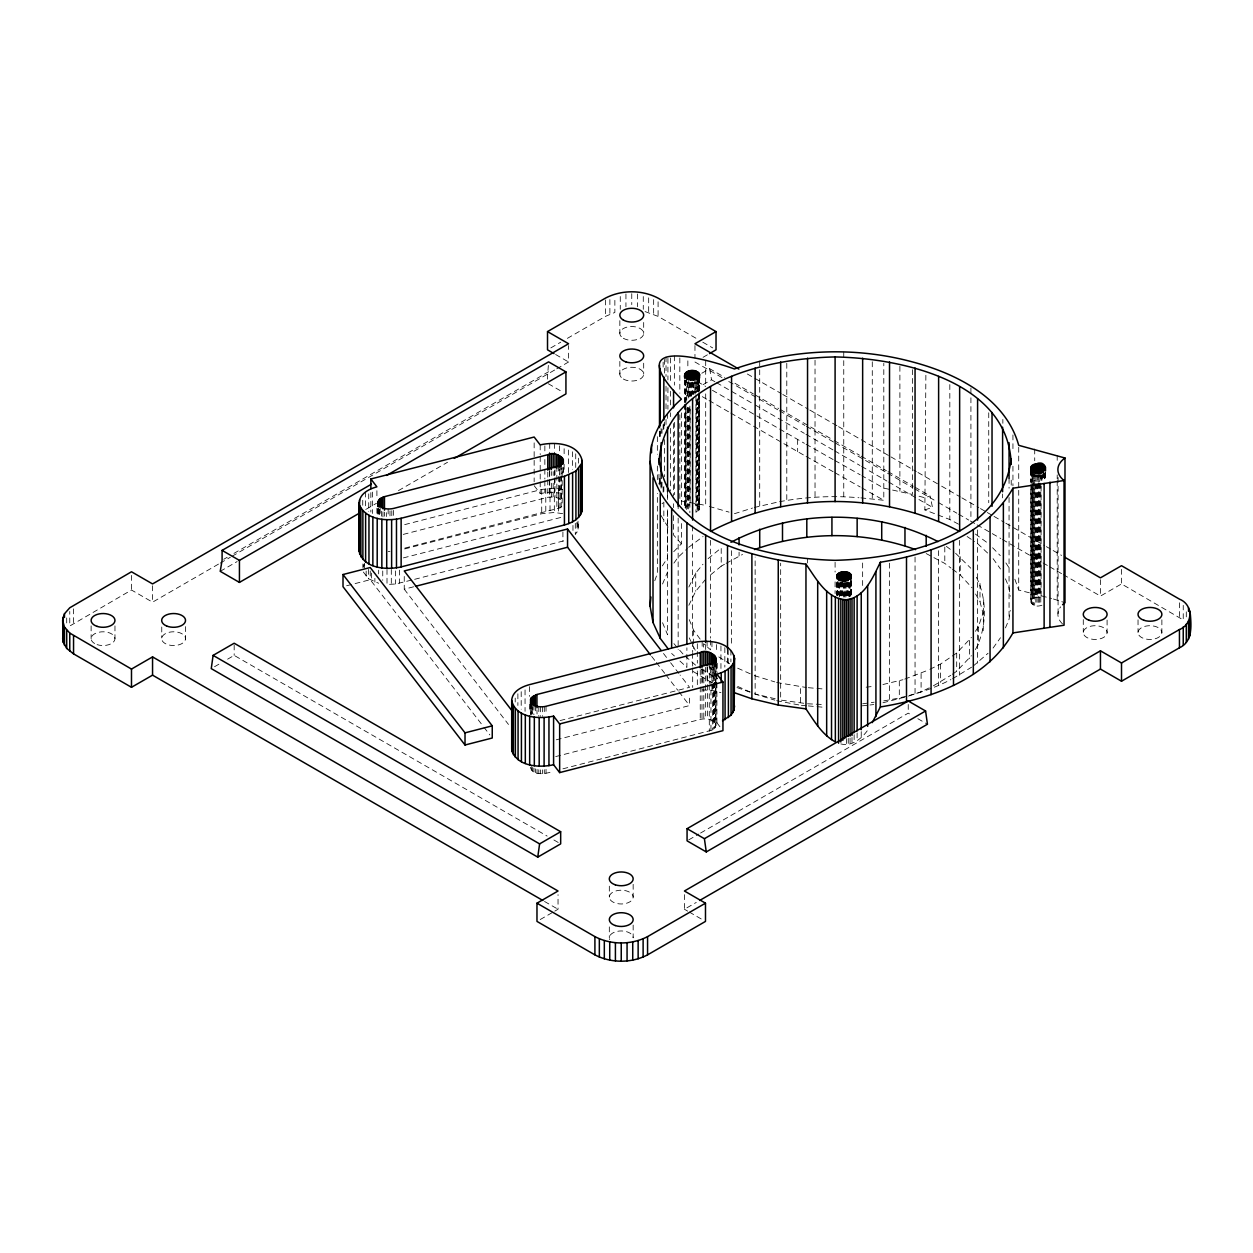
<?xml version="1.0" encoding="UTF-8"?>
<svg xmlns="http://www.w3.org/2000/svg" width="1253" height="1253" viewBox="0 0 1253 1253"><rect width="100%" height="100%" fill="white"/><g stroke="black" fill="none" stroke-linecap="round" stroke-linejoin="round"><path stroke-width="0.75" stroke-dasharray="5 3.75" d="M925.873 375.273L924.855 509.924L949.821 519.525L959.563 524.725M975.429 649.587C987.113 627.784 987.458 597.65 975.601 575.769M983.198 630.713L983.73 597.885M1041.916 605.23C1029.105 609.819 1027.209 594.235 1041.071 597.603L1041.071 483.204M575.299 523.362L575.299 534.577L578.056 529.894L578.385 521.796M562.926 768.825L712.393 730.045L714.649 728.369L715.964 725.283L715.964 673.691M1005.47 627.894L1009.057 619.264L1010.263 610.43M547.357 379.126L548.595 361.866M695.948 395.979L695.948 512.305L699.628 508.702L699.534 393.583M975.429 631.34L978.405 626.798L983.198 612.466M654.771 580.734L657.355 573.576L657.355 493.4M662.555 584.008L667.583 571.932M364.31 564.633L363.276 567.045L363.276 563.302M688.852 587.03L695.728 572.997L702.996 564.226M688.852 605.277L695.728 591.244L705.423 579.544M662.367 565.886L667.379 558.18L667.379 509.298M685.046 507.449L690.168 504.489L690.168 405.612M952.264 656.055L956.697 653.017L971.467 637.401M952.264 674.302L956.697 671.263L971.467 655.648M673.926 563.098L678.155 557.193L687.349 548.532M993.081 648.052L1000.489 637.73M840.841 743.922C851.758 746.804 861.735 738.55 867.656 730.233M673.738 551.68L681.381 543.865L681.381 522.344M688.664 547.295L703.074 536.519M973.095 666.173L988.084 653.236M404.813 548.109L559.934 507.888L562.174 506.212L562.174 467.51M708.086 558.65L721.211 547.937L721.211 566.168L708.086 576.897M662.007 503.722L663.135 502.892M929.883 669.306L940.408 664.168L950.776 657.073M933.391 685.83L950.776 675.32M218.508 564.101L152.553 602.176L131.487 590.022L69.761 626.03L69.761 611.433M952.625 678.719L971.608 667.176M550.819 347.911L560.749 342.179M567.374 338.357L605.434 316.382L614.863 312.436L614.863 297.838M223.786 559.261L227.169 557.303M233.935 553.403L548.595 371.734M220.199 563.13L230.348 557.256M232.04 556.285L555.048 369.792M556.739 368.821L568.58 361.992L568.58 345.577M220.23 571.321L237.146 561.563M366.315 509.157L376.464 503.299M398.454 490.612L447.525 462.279M703.058 357.309L707.929 354.505M701.79 373.253L709.684 368.695L724.829 377.435M214.529 666.721L221.076 662.947M227.623 659.172L234.17 655.382L547.138 836.08M714.915 381.726L711.532 379.784L692.329 390.873L695.666 392.8M721.211 566.168L724.469 564.304M726.082 563.364L742.512 554.452M540.215 919.545L553.184 912.059M554.797 911.119L558.039 909.255L558.039 894.658M1063.28 574.641L1100.447 596.099L1121.513 583.929L1183.239 619.937L1183.239 605.356M688.743 839.87L698.876 834.028M700.568 833.041L908.237 713.145L911.432 714.993M684.42 894.658L684.42 909.255L696.261 902.426M883.757 700.866C906.953 697.044 929.992 690.528 950.886 679.58M904.76 679.11L928.128 670.151M908.394 696.12L921.096 691.813L931.637 686.691M924.855 509.924L932.467 507.34L930.133 495.969L924.855 497.77L914.157 494.919M882.942 684.514L902.943 679.721M882.942 702.761L906.577 696.731M414.633 579.325L565.432 540.435M716.904 674.145L716.904 722.793L719.77 721.885M734.446 513.699L752.489 508.045M754.29 507.481L777.768 502.077M404.703 524.615L541.719 489.422L554.327 488.153L562.66 489.359M403.247 534.404L547.78 497.269L555.001 496.908L562.111 500.072M404.703 548.939L541.719 513.746L554.327 512.477L562.66 513.667M403.372 557.898L562.91 516.909M346.642 585.762L370.23 579.7L482.765 725.722M387.005 569.473L387.005 584.446L395.541 584.008L412.754 579.81M404.249 576.427L404.249 589.192L413.631 586.796M560.044 720.585L689.557 687.317L680.081 675.022M556.285 739.803L689.557 705.564L689.557 694.616M555.721 756.561L700.255 719.426C705.643 718.173 714.492 718.768 715.964 725.283M530.317 767.306C533.277 776.609 546.747 773.681 553.528 771.237M779.57 501.701C805.663 496.814 832.509 495.452 858.963 497.739M534.154 485.678L540.2 493.525L549.707 492.116L564.132 493.463M862.644 703.794L874.155 702.197M866.136 687.177L873.764 686.315M862.315 705.831L868.047 705.204M869.958 704.985L873.764 704.562M388.148 551.539L389.996 551.539M702.166 689.949L711.955 690.387L720.945 692.627M807.543 703.794L824.067 704.546M860.874 497.864L883.804 500.276L883.804 363.354M776.641 682.462L806.399 687.521M808.31 687.693L825.617 689.181M806.399 705.768L800.62 705.267L800.62 687.02M808.31 705.925L825.617 707.428M803.706 703.262L780.666 700.067L780.666 563.177M912.372 369.682L912.372 494.434L883.804 488.122L861.845 475.733M776.641 700.693L798.787 704.922M1014.867 579.215L1018.72 590.053L1051.58 598.48M645.076 311.574L658.091 316.382L696.167 338.357M775.2 698.767L755.136 693.974L755.136 557.068M1053.46 598.997L1064.987 602.74M709.276 506.416L729.058 512.132M695.117 504.677L698.078 505.993L699.628 508.702M754.322 675.618L774.777 681.883M754.322 693.864L774.777 700.129M363.323 571.994L368.523 578.745L378.672 583.256M736.999 687.552L749.686 692.048M737.672 668.178L750.986 674.13M737.672 686.425L750.986 692.376M712.377 682.979L693.144 671.483M701.57 669.196L717.546 678.719M926.186 553.56L944.793 563.427L950.964 568.048M734.117 402.839L804.41 443.327M806.102 444.282L833.12 459.538M834.811 460.477L860.153 474.777M730.781 413.067L804.41 455.497M806.102 456.437L833.12 471.692M834.811 472.647L860.153 486.947M861.845 487.887L883.804 500.276M702.776 342.179L712.706 347.911M747.336 373.989L781.12 393.489M782.812 394.476L808.154 409.104M809.845 410.076L836.879 425.691M838.57 426.662L889.254 455.92M890.946 456.891L916.288 471.535M917.979 472.506L939.938 485.193M941.63 486.164L960.221 496.893M961.912 497.864L978.797 507.622M980.488 508.593L985.563 511.522M987.254 512.493L992.313 515.422M994.005 516.393L1004.154 522.25M1005.83 523.221L1044.689 545.666M1046.38 546.637L1051.455 549.566M1053.146 550.537L1061.589 555.424M734.916 383.261L753.429 393.959M755.12 394.93L778.677 408.525M780.353 409.496L832.525 439.615M834.216 440.586L859.448 455.168M861.14 456.139L886.372 470.705M888.064 471.676L913.296 486.258M914.988 487.229L930.133 495.969M694.961 361.992L721.994 377.592M728.745 381.492L777.753 409.778M779.444 410.765L804.786 425.394M806.462 426.365L833.496 441.98M835.187 442.951L885.871 472.209M887.563 473.195L912.904 487.824M914.596 488.795L936.571 501.482M938.262 502.453L956.838 513.182M958.529 514.153L968.663 520.011M970.355 520.982L975.429 523.911M977.121 524.882L1000.771 538.539M1002.463 539.526L1041.321 561.955M1043.013 562.926L1048.072 565.855M1049.763 566.826L1061.589 573.655M716.591 382.698L730.092 390.497M731.768 391.469L753.695 404.124M755.387 405.095L804.301 433.334M805.977 434.305L832.963 449.89M834.655 450.861L859.95 465.474M861.641 466.445L886.936 481.042M888.628 482.029L932.467 507.34M697.341 381.601L705.705 386.425M712.393 390.294L732.457 401.868M702.353 396.668L707.365 399.55M709.041 400.521L729.105 412.112M555.612 354.505L568.58 361.992M548.328 383.747L562.738 392.064M917.838 718.689L927.439 724.234M684.42 909.255L687.662 911.119M689.291 912.059L702.244 919.545M553.904 839.98L560.671 843.88M544.522 901.455L558.039 909.255M718.799 656.932L729.669 663.761M967.112 536.519L974.599 541.562M695.587 665.155L684.718 655.711M975.367 534.044L988.742 543.802M946.328 546.339L954.066 552.119M955.6 553.262L970.777 568.189M952.515 569.207L960.237 574.97L972.093 587.861M709.026 666.847L715.87 672.971L715.823 659.454M671.639 653.471L674.412 655.992M679.956 661.051L686.895 667.363L686.895 647.801M977.591 543.598L988.084 553.481M673.926 643.635L683.402 654.473M992.595 547.749L1000.286 555.627M681.381 543.865L673.566 535.015L673.566 515.469M663.495 653.502L669.415 661.192M670.606 662.727L678.891 673.487M716.904 722.793L720.929 728.024M651.654 656.384L655.209 660.989M656.384 662.524L664.685 673.284M665.86 674.819L677.716 690.199M678.891 691.734L689.557 705.564M404.249 589.192L508.483 724.453M483.94 727.257L489.86 734.931M689.244 619.64L693.629 630.29L700.239 639.234M689.244 637.887L695.838 651.513M660.926 515.359L669.243 529.079M993.081 558.666L1000.489 568.987M1005.877 562.91L1009.918 569.128M975.601 594.016L980.003 601.706L983.73 616.131M576.928 522.532L578.385 527.403M1005.47 578.839L1009.057 587.453L1010.263 596.287M662.555 622.725L667.583 634.785L667.583 509.36M709.684 368.695L711.532 379.784M1186.293 611.871L1186.293 619.17M1179.449 602.787L1179.449 617.384M1161.876 619.812L1161.876 632.577A11.919 6.876 0 0 1 1143.989 638.544A11.919 6.876 0 0 1 1143.989 626.625A11.919 6.876 0 0 1 1161.876 632.577M1138.037 619.812L1138.037 632.577M1121.513 569.348L1121.513 583.929M1107.088 620.047L1107.088 632.812A11.919 6.876 0 0 1 1088.888 638.419A11.919 6.876 0 0 1 1089.577 626.516A11.919 6.876 0 0 1 1107.088 632.812M1100.447 579.685L1100.447 596.099M1083.281 619.577L1083.281 632.358M1058.08 477.456L1058.08 616.304M1057.203 455.325L1057.203 463.156M1057.203 474.887L1057.203 478.803M1057.203 480.76L1057.203 600.062M1045.456 472.459L1045.503 480.698M1045.221 472.24L1045.221 479.993M1045.112 473.148L1045.112 480.901M1044.72 473.509L1044.72 481.262M1044.563 473.806L1044.563 481.559M1044.047 472.898L1044.047 480.651M1043.765 472.522L1043.765 480.291M1043.42 472.741L1043.42 480.494M1043.185 472.365L1043.06 480.682M1042.198 473.853L1042.198 481.606M1041.916 475.341L1041.916 481.152M1041.071 475.451L1041.071 481.262M1040.789 473.712L1040.789 481.465M1040.789 483.407L1040.789 605.544M1039.88 475.232L1039.88 481.042M1039.88 482.985L1039.88 597.368M1039.567 471.974L1039.567 481.669M1039.567 483.611L1039.567 605.747M1038.643 475.122L1038.643 480.933M1038.643 482.875L1038.643 597.258M1038.33 472.052L1038.33 481.747M1038.33 483.674L1038.33 605.826M1037.374 475.138L1037.374 597.274M1037.061 472.005L1037.061 481.7M1037.061 483.642L1037.061 605.779M1036.137 475.279L1036.137 597.415M1035.839 471.833L1035.839 481.528M1035.839 483.47L1035.839 605.606M1034.962 475.529L1034.962 597.681M1034.712 448.997L1034.712 460.744M1034.68 471.551L1034.68 605.324M1033.882 473.963L1033.882 481.716M1033.882 483.658L1033.882 598.041M1033.631 471.159L1033.631 604.933M1032.911 474.433L1032.911 482.186M1032.911 484.112L1032.911 598.511M1032.691 470.658L1032.691 604.447M1032.096 474.981L1032.096 482.734M1032.096 484.676L1032.096 599.059M1031.924 470.094L1031.924 481.716M1031.924 489.469L1031.924 603.868M1031.329 471.379L1031.47 483.36M1031.329 484.958L1031.329 603.226M1030.937 470.689L1030.78 482.812M1030.937 484.269L1030.937 602.536M1030.749 469.969L1030.749 481.606M1030.749 489.359L1030.749 601.816M1018.72 447.274L1018.72 488.357M1018.72 490.315L1018.72 590.053M1012.941 434.932L1012.941 448.637M1012.941 466.226L1012.941 485.788M1011.218 480.15L1011.218 487.981M1009.057 478.458L1009.057 488.231M1009.057 497.488L1009.057 619.264M1002.854 419.395L1002.854 423.31M1002.604 493.98L1002.604 497.88M988.742 412.77L988.742 502.735M980.003 583.459L980.003 601.706M978.405 626.798L978.405 645.029M977.591 529.894L977.591 663.135M970.918 388.023L970.918 395.838M970.918 397.796L970.918 519.055M969.477 640.44L969.477 658.686M960.237 556.724L960.237 574.97M959.641 540.325L959.641 675.273M956.697 653.017L956.697 671.263M949.821 384.577L949.821 519.525M944.793 547.013L944.793 563.427M940.408 664.168L940.408 682.415M938.622 550.678L938.622 685.626M921.096 673.566L921.096 691.813M915.05 557.068L915.05 693.974M908.237 704.468L908.237 713.145M899.889 366.346L899.889 491.113M899.309 680.959L899.309 699.19M889.52 563.177L889.52 700.067M872.276 361.788L872.276 498.694M862.644 562.989L862.644 586.451M861.234 731.627L861.234 737.5M857.115 732.911L857.115 740.742M854.139 734.618L854.139 742.434M851.993 737.469L851.993 743.327M851.445 580.812L851.57 595.598M851.21 580.593L851.21 596.099M851.1 581.517L851.1 595.081M850.709 581.862L850.709 595.441M850.552 580.233L850.552 595.739M850.035 583.193L850.035 596.757M850.067 738.048L850.067 743.922M849.753 582.817L849.753 596.397M849.424 583.037L849.424 596.6M849.174 582.661L849.174 596.224M849.048 583.225L849.048 596.804M848.187 582.206L848.187 595.786M848.25 738.409L848.25 744.266M847.905 581.752L847.905 597.274M847.075 581.878L847.075 597.383M846.777 582.065L846.777 597.587M846.433 738.581L846.433 744.454M845.869 583.585L845.869 597.148M845.571 582.269L845.571 595.833M844.632 583.475L844.632 597.054M844.318 582.347L844.318 595.911M843.755 351.905L843.755 496.627M843.363 583.491L843.363 597.07M843.05 582.3L843.05 595.864M842.126 581.69L842.126 597.195M841.828 582.128L841.828 597.634M840.951 581.94L840.951 597.462M840.669 581.846L840.669 597.352M839.87 582.316L839.87 595.88M839.62 583.397L839.62 596.961M838.899 582.786L838.899 594.423M838.68 582.896L838.68 594.533M837.912 582.316L837.912 595.895M837.458 582.034L837.458 595.598M837.333 581.674L837.333 595.253M837.004 582.708L836.926 594.564M836.738 582.206L836.738 595.786M835.093 562.284L835.093 572.057M835.093 581.846L835.093 593.577M815.03 360.237L815.03 497.143M807.543 559.073L807.543 562.989M797.644 439.521L797.644 451.675M786.79 363.323L786.79 500.213M759.71 361.052L759.71 505.773M739.082 552.213L739.082 555.862M731.564 550.678L731.564 646.517M730.906 650.166L730.906 661.85M728.197 649.743L728.197 665.312M727.507 649.226L727.507 664.873M724.845 647.66L724.845 667.129M720.945 645.937L720.945 669.274M717.249 663.244L717.249 672.375M716.606 644.59L716.606 652.374M716.606 664.059L716.606 671.827M716.606 673.785L716.606 691.296M715.964 662.226L715.964 671.78M715.792 674.537L715.823 726.348M715.369 662.398L715.369 727.382M714.649 661.474L714.649 680.583M714.649 682.493L714.649 728.369M714.586 664.889L714.586 722.229M713.646 664.278L713.646 681.475M713.646 683.386L713.646 729.262M713.568 667.818L713.568 681.193M713.568 683.104L713.568 721.336M712.393 663.15L712.315 682.337M712.393 684.185L712.393 730.045M711.955 641.74L711.955 649.524M711.955 667.035L711.955 682.603M711.955 684.545L711.955 690.387M710.952 663.808L710.952 730.703M710.545 540.325L710.545 638.106M710.545 640.064L710.545 649.837L703.544 643.697L703.544 649.179M710.545 667.442L710.545 675.273M709.323 664.325L709.323 683.433M709.229 684.999L709.323 731.219M707.475 667.457L707.475 682.744M707.475 684.655L707.475 719.065M707.099 641.285L707.099 649.07M707.099 666.58L707.099 682.149M705.69 360.66L705.69 386.081M705.69 393.896L705.69 505.382L679.831 500.73L679.831 412.723M705.658 644.528L705.658 650.401M705.658 667.285L705.658 718.893M703.81 669.212L703.81 718.893M702.166 641.301L702.166 649.085M702.166 668.538L702.166 684.107M701.993 669.384L701.993 719.081M700.255 669.744L700.255 685.031M700.255 686.942L700.255 719.426M699.628 376.871L699.628 392.377M699.487 377.592L699.487 391.155M699.487 393.097L699.487 509.423M699.143 376.354L699.143 391.86M699.143 393.802L699.143 510.128M698.751 380.583L698.751 392.205M698.751 394.147L698.751 506.604M698.594 376.996L698.594 392.518M698.594 394.46L698.594 510.785M698.078 379.972L698.078 391.594M698.078 399.362L698.078 505.993M697.796 377.654L697.796 391.234M697.796 398.987L697.796 511.443M697.467 377.873L697.467 391.437M697.467 399.206L697.467 511.647M697.216 381.366L697.216 391.061M697.216 398.814L697.216 505.46M697.326 643.729L697.326 649.571M697.326 651.513L697.326 663.182M697.326 670.966L697.326 686.534M697.091 378.061L697.091 391.641M697.091 399.394L697.091 511.851M696.229 382.87L696.229 392.565M696.229 400.318L696.229 505.006M695.948 378.531L695.948 394.037M695.728 572.997L695.728 591.244M695.117 382.525L695.117 394.162M694.961 345.577L694.961 358.342M694.82 378.845L694.82 394.35M693.911 382.29L693.911 393.928M693.614 382.917L693.614 394.554M693.629 630.29L693.629 648.521M692.674 382.196L692.674 393.818M692.596 525.994L692.596 639.672M692.596 641.614L692.674 652.453M692.596 653.361L692.674 666.063M692.674 668.021L692.674 687.474M692.329 382.181L692.361 394.632M691.405 382.212L691.405 395.776M691.092 382.948L691.092 396.528M690.168 382.337L690.168 397.859M689.87 382.776L689.87 398.297M689.87 406.05L689.87 512.681M688.993 382.604L688.993 398.109M688.993 407.805L688.993 504.74M688.711 378.625L688.711 398.015M688.711 407.695L688.711 510.457M687.85 360.864L687.85 368.695M687.85 382.384L687.913 398.485M687.85 407.805L687.913 505.116M687.662 382.102L687.662 397.608M687.662 407.303L687.662 510.065M686.722 377.733L686.722 401.007M686.942 408.635L686.722 509.579M686.143 380.113L685.955 402.37M685.955 404.296L685.955 507.058M685.501 380.74L685.501 402.072M685.501 404.014L685.501 506.76M685.375 380.395L685.375 401.727M685.375 409.48L685.375 508.358M684.968 379.706L684.968 402.965M685.046 404.688L684.968 507.669M684.811 380.192L684.811 403.466M684.796 404.186L684.811 508.154M681.381 412.832L681.381 504.74M679.831 357.966L679.831 393.16M678.155 504.802L678.155 508.718M678.155 518.084L678.155 649.524M674.365 355.805L674.365 385.141M674.365 422.292L674.365 494.653M673.566 423.545L673.566 495.906M673.566 503.722L673.566 507.637M670.371 357.982L670.371 381.445M670.371 391.234L670.371 404.923M670.371 412.738L670.371 416.654M670.371 428.385L670.371 490.972M667.927 358.358L667.927 379.878M667.927 387.694L667.927 409.214M667.583 492.022L667.583 499.837M667.379 413.459L667.379 421.29M667.379 495.608L667.379 499.508M666.016 356.886L666.016 376.448M666.016 386.222L666.016 409.7M666.016 419.473L666.016 425.347M664.497 359.423L664.497 373.112M664.497 422.01L664.497 425.91M664.497 439.599L664.497 476.766M663.839 423.874L663.839 431.69M663.839 486.462L663.839 494.277M663.839 502.108L663.839 521.655M663.135 362.086L663.135 369.901M663.135 424.673L663.135 430.531M663.135 487.245L663.135 493.118M662.007 429.403L662.007 433.319M662.007 482.217L662.007 490.033M661.13 481.841L661.13 490.189M661.067 428.416L661.067 434.29M661.067 483.188L661.067 491.004M660.315 431.549L660.206 439.458M660.315 478.489L660.206 486.399M659.751 431.095L659.751 438.91M659.751 479.977L659.751 487.809M659.501 431.549L659.501 439.38M659.501 478.489L659.501 486.305M658.953 474.292L658.953 484.065M658.091 301.785L658.091 316.382M657.355 436.686L657.355 454.291M657.355 466.022L657.355 479.711M653.659 299.592L653.659 314.19M648.678 297.838L648.678 312.436M643.682 322.46L643.682 333.408M643.682 363.198L643.682 374.146M643.275 296.538L643.275 309.319M637.589 293.938L637.589 306.703M633.157 884.32L633.157 897.101A11.919 6.876 0 0 1 615.27 903.053A11.919 6.876 0 0 1 615.27 891.134A11.919 6.876 0 0 1 633.157 897.101M633.157 925.059L633.157 937.839A11.919 6.876 0 0 0 619.671 931.01A11.919 6.876 0 0 0 609.725 939.609M631.763 293.672L631.763 304.62M625.936 293.938L625.936 306.703M620.266 296.538L620.266 309.319M619.843 320.643L619.843 333.408M619.843 361.381L619.843 374.146M609.882 299.592L609.882 314.19M609.318 886.153L609.318 897.101M609.318 926.891L609.318 937.839M605.434 299.968L605.434 316.382M578.447 458.175L578.447 464.002M578.009 521.185L578.056 529.894M577.022 522.94L577.022 532.306M575.722 453.852L575.722 467.479M572.966 525.446L572.966 531.053M572.37 451.769L572.37 469.295M568.486 450.046L568.486 473.399M564.132 448.699L564.132 456.484M564.132 464.268L564.132 472.052M563.349 467.432L563.349 473.242M562.863 468.152L562.863 473.947M562.91 531.883L562.91 541.233M561.172 464.534L561.172 474.214M561.172 476.14L561.172 507.105M561.093 468.215L561.093 474.026M561.093 475.952L561.093 499.18M559.934 465.317L559.84 475.185M559.934 476.923L559.934 507.888M559.48 445.849L559.48 451.691M559.48 469.202L559.48 475.044M559.48 476.986L559.48 492.554M558.587 488.56L558.587 512.884M558.478 465.975L558.384 474.527M558.384 476.469L558.478 508.546M556.865 466.492L556.865 509.063M555.001 469.812L555.001 475.623M555.001 477.55L555.001 496.908M554.625 443.452L554.625 453.179M554.625 470.689L554.625 492.1M554.327 488.153L554.327 512.477M553.184 471.582L553.184 475.451M553.184 483.188L553.184 496.736M551.336 471.582L551.336 475.451M551.336 483.204L551.336 496.736M550.02 488.169L550.02 512.493M549.707 443.468L549.707 453.194M549.707 470.705L549.707 492.116M549.519 471.77L549.519 496.924M547.78 472.115L547.78 477.926M547.78 479.852L547.78 497.269M546.026 706.285L546.026 713.928M546.026 769.342L546.026 773.164M545.791 488.592L545.791 512.916M544.851 445.896L544.851 451.738M544.851 459.522L544.851 467.306M544.851 469.249L544.851 478.975M544.851 480.917L544.851 492.601M544.288 706.629L544.288 714.273M544.288 769.702L544.288 773.524M542.471 706.802L542.471 716.371M542.471 769.875L542.471 773.696M541.719 489.422L541.719 513.746M540.623 706.817L540.623 716.371M540.623 769.875L540.623 773.712M540.2 444.893L540.2 454.62M540.2 456.562L540.2 479.915M540.2 481.857L540.2 493.525M538.806 706.645L538.806 716.199M538.806 769.718L538.806 773.54M536.942 709.778L537.051 713.944M537.051 769.373L537.051 773.195M535.423 705.799L535.329 714.116M535.423 768.872L535.423 772.694M534.154 442.873L534.154 481.779M533.966 705.157L533.872 714.774M533.966 768.214L533.966 772.036M532.713 704.374L532.713 713.928M532.713 767.447L532.713 771.268M532.635 707.914L532.635 713.646M531.695 703.481L531.695 714.946M531.695 766.554L531.695 770.376M531.632 706.896L531.632 714.539M530.943 702.51L530.943 713.975M530.473 703.387L530.473 714.852M530.317 706.159L530.317 713.803M529.377 686.613L529.377 696.339M529.377 704.123L529.377 711.908M525.054 689.933L525.054 711.328M521.201 691.687L521.201 709.198M517.881 693.786L517.881 705.455M515.218 698.109L515.218 702.009M399.613 570.099L399.613 583.193M395.541 570.914L395.541 584.008M393.552 510.378L393.552 516.189M391.813 510.723L391.813 516.534M391.312 569.457L391.312 584.431M389.996 510.911L389.996 516.722M388.148 508.984L388.148 516.722M386.331 512.681L386.331 516.549M384.467 512.132L384.577 516.205M382.948 511.835L382.948 517.646M382.745 570.945L382.745 580.311M381.492 511.193L381.413 517.176M380.16 508.295L380.239 516.22M379.22 509.517L379.22 517.254M379.158 509.188L379.158 516.925M378.437 508.232L378.437 515.97M378.672 570.162L378.672 573.905M377.983 509.266L377.999 515.249M377.842 508.389L377.842 516.126M376.902 490.722L376.902 498.506M376.902 508.248L376.902 516.032M374.882 578.338L374.882 582.081M372.595 492.1L372.595 513.495M371.468 573.075L371.468 580.562M370.857 492.601L370.857 512.054M370.23 571.008L370.23 579.7M368.727 493.854L368.727 511.365M368.523 569.395L368.523 578.745M366.158 571.055L366.158 576.678M365.406 492.053L365.406 509.579M364.404 563.177L364.404 570.663M362.947 563.913L362.947 567.656M362.743 500.276L362.743 506.118M234.17 644.966L234.17 655.382M185.46 626.61L185.46 639.375A11.919 6.876 0 0 1 166.602 644.23A11.919 6.876 0 0 1 168.763 632.373A11.919 6.876 0 0 1 185.46 639.375M161.762 627.001L161.762 637.934M152.553 585.762L152.553 602.176M131.487 575.425L131.487 590.022M114.963 625.889L114.963 638.654M91.124 625.889L91.124 638.654M73.551 608.864L73.551 623.461M66.707 617.948L66.707 625.247M1062.513 623.9A32.03 18.482 0 0 1 1060.633 606.859M94.617 643.525A11.919 6.876 0 0 1 98.971 632.201A11.919 6.876 0 0 1 114.916 639.265A11.919 6.876 0 0 1 97.092 644.622M623.336 338.279A11.919 6.876 0 0 0 643.275 335.193A11.919 6.876 0 0 0 628.677 326.767A11.919 6.876 0 0 0 623.336 338.279M623.336 379.017A11.919 6.876 0 0 0 643.275 375.931A11.919 6.876 0 0 0 628.677 367.505A11.919 6.876 0 0 0 623.336 379.017"/><path stroke-width="1.5" d="M684.811 374.381C685.689 380.708 697.843 380.881 699.628 374.929C697.764 367.74 681.992 369.416 684.811 378.265M1030.78 467.306C1046.38 485.287 1051.533 451.769 1030.78 467.306L1030.78 471.191M668.225 648.944L660.253 638.388L653.001 622.475L650.088 606.123L650.088 461.386C649.43 436.811 663.417 414.837 681.381 399.127C621.41 337.574 698.563 356.118 734.446 368.977C791.207 349.101 854.248 346.157 912.372 361.898C956.352 373.457 1005.595 398.109 1018.72 445.332L1064.987 458.003L1064.987 602.74A32.03 18.482 0 0 0 1062.575 604.713M650.088 606.123L650.902 596.992M359.219 502.641C359.736 493.619 369.212 488.889 376.902 486.837L370.857 478.975L534.154 437.031L540.2 444.893C554.593 441.557 578.181 443.123 582.112 460.509L582.112 509.157C581.596 518.178 572.12 522.908 564.43 524.96L401.132 566.904C386.738 570.24 363.151 568.674 359.219 551.289L359.219 502.641L359.658 554.124M359.219 551.289L359.611 499.806M377.842 502.578L380.16 498.616L384.467 496.658L547.78 454.714C556.739 449.592 571.399 462.937 556.865 466.492L393.552 508.436C388.164 509.689 379.314 509.11 377.842 502.578L377.842 506.447M734.571 658.342C734.07 667.363 724.594 672.109 716.904 674.145L722.95 682.008L722.95 730.656L559.652 772.6L553.591 764.737C539.213 768.073 515.625 766.507 511.694 749.122L511.694 700.474C512.195 691.452 521.671 686.722 529.377 684.671L692.674 642.726C707.068 639.39 730.656 640.956 734.571 658.342L734.195 709.824L731.063 715.181L722.495 720.835M530.458 699.362C530.223 706.692 540.623 707.694 546.026 706.285L709.323 664.325C723.874 660.77 709.214 647.425 700.255 652.547L536.942 694.491L530.896 698.328L530.458 703.184M581.721 511.991L582.112 460.509M542.831 900.468L152.553 675.148L131.487 687.302L73.551 653.862L66.707 648.428L63.104 642.022L62.65 620.423L64.467 613.782L69.761 607.783L131.487 571.775L152.553 583.929L568.58 343.745L547.514 331.591L547.514 349.822L553.983 353.565M62.65 638.654L63.104 635.302M658.953 464.503C661.396 381.272 768.731 358.17 835.093 356.948C901.44 358.17 1008.79 381.272 1011.218 464.503M1011.218 458.645C1001.46 538.242 901.205 558.603 835.093 560.326C768.982 558.603 668.726 538.242 658.953 458.645M1064.972 557.366L1100.447 577.852L1121.513 565.698L1179.449 599.138C1193.295 604.557 1193.295 624.119 1179.449 629.539L1121.513 662.978L1100.447 650.824L684.42 891.008L705.486 903.178L705.486 921.409L647.566 954.864C631.465 963.306 611.01 963.306 594.909 954.864L536.973 921.409L536.973 903.178L558.039 891.008L152.553 656.901L131.487 669.071L69.761 633.063L64.467 627.064L62.65 620.423M699.644 900.468L1100.447 669.071L1121.513 681.225L1179.449 647.785C1192.527 641.912 1191.352 626.218 1190.35 614.346M213.104 655.382L211.256 668.616L537.756 857.115L560.671 843.88L560.671 831.726L234.17 643.228L213.104 655.382L539.604 843.88L560.671 831.726M537.756 857.115L539.604 843.88M837.004 574.955C836.315 581.564 847.827 582.019 851.1 577.633C852.776 570.71 839.886 570.005 837.004 574.955L837.004 578.823M359.658 505.476C366.784 520.199 386.973 521.405 401.132 518.272L564.43 476.312L575.926 471.097L581.721 463.344M650.088 461.386C659.986 532.791 745.018 557.084 805.961 564.148C815.86 578.04 826.729 599.31 846.433 599.733C864.883 597.556 873.122 576.74 880.358 562.237C930.587 553.983 986.409 535.062 1012.941 488.2L1064.048 480.51A32.03 18.482 0 0 1 1064.987 458.003M872.245 722.636L880.358 706.958L880.358 562.237M880.358 706.958C930.587 698.704 986.409 679.784 1012.941 632.922L1012.941 488.2M547.514 331.591L605.434 298.136C621.535 289.694 641.99 289.694 658.091 298.136L716.027 331.591L716.027 349.822L709.543 353.565M359.548 513.072L239.433 582.41L220.23 571.321L222.094 560.232L222.094 550.38L548.595 361.866L565.933 371.89L565.933 393.912L454.291 458.379M222.094 550.38L239.433 560.389L371.389 484.206M386.613 475.42L565.933 371.89M716.027 331.591L694.961 343.745L738.894 369.102M730.953 542.298C793.995 508.969 874.704 508.922 938.027 541.609M687.067 828.687L908.237 700.991L925.591 710.999L927.439 724.234L706.269 851.93L687.067 840.841L687.067 828.687L704.405 838.696L706.269 851.93M704.405 838.696L925.591 710.999M536.973 903.178L594.909 936.617C611.01 945.06 631.465 945.06 647.566 936.617L705.486 903.178M959.641 386.738L959.641 531.46C883.459 491.536 786.712 491.536 710.545 531.46L710.545 386.738M754.557 549.55C805.914 531.1 864.241 530.896 915.567 549.613M343.009 574.532L370.23 567.531L492.241 725.847L492.241 738.017L465.02 745.002L343.009 586.686L343.009 574.532L465.02 732.848L465.02 745.002M661.13 650.432L567.546 529.001L404.249 570.961L512.038 710.827M415.51 586.31L567.546 547.248L650.464 654.833M465.02 732.848L492.241 725.847M511.694 700.474C515.625 717.859 539.213 719.426 553.591 716.105L559.652 723.952L722.95 682.008M1012.941 632.922L1064.048 625.231L1064.048 480.51M734.462 692.737L751.894 698.798L778.254 705.047L805.961 708.885C814.184 720.992 822.046 734.681 835.359 741.886L835.359 597.148M734.148 704.155L734.571 706.99M1189.896 629.225L1190.35 632.577M1189.896 610.978L1189.896 635.944M1188.533 607.689L1188.533 611.339M1188.533 620.987L1188.533 639.218M1186.293 624.104L1186.293 642.335M1183.239 626.97L1183.239 645.217M1179.449 629.539L1179.449 647.785M1121.513 662.978L1121.513 681.225M1100.447 650.824L1100.447 669.071M1049.936 482.17L1049.936 626.892M1045.503 467.134L1045.503 471.003M1045.221 466.414L1045.221 470.298M1044.72 465.756L1044.72 469.624M1044.125 483.486L1044.125 628.207M1044.047 465.145L1044.047 470.956M1043.185 464.612L1043.185 472.365M1042.198 464.158L1042.198 471.911M1041.071 463.814L1041.071 473.509M1039.88 463.594L1039.88 473.289M1038.643 463.485L1038.643 473.18M1037.374 463.5L1037.374 473.195M1036.137 463.641L1036.137 473.336M1034.962 463.892L1034.962 473.587M1033.882 464.268L1033.882 472.021M1032.911 464.738L1032.911 472.491M1032.096 465.286L1032.096 471.097M1031.47 465.912L1031.47 469.797M1009.057 442.732L1009.057 478.458M1003.371 503.111L1003.371 647.832M1002.604 427.21L1002.604 491.756M992.031 412.472L992.031 506.353M990.058 517.05L990.058 661.772M977.591 398.861L977.591 520.12M973.315 529.69L973.315 674.412M953.502 540.748L953.502 685.469M938.622 376.37L938.622 521.091M931.073 549.989L931.073 694.726M926.186 535.329L926.186 546.277M915.05 368.037L915.05 512.759M906.499 557.209L906.499 701.931M904.964 527.419L904.964 545.65M889.52 361.929L889.52 506.651M881.72 521.687L881.72 539.933M875.925 571.822L875.925 716.544M867.656 585.511L867.656 726.317M862.644 358.201L862.644 502.923M861.234 592.779L861.234 729.669M857.146 518.319L857.146 536.55M857.115 596.021L857.115 730.969M854.139 597.712L854.139 732.66M851.993 598.605L851.993 735.511M851.21 574.782L851.21 578.651M850.709 574.109L850.709 579.92M850.035 573.498L850.035 579.309M850.067 599.185L850.067 736.091M849.174 572.966L849.174 578.776M848.187 572.511L848.187 580.28M848.25 599.545L848.25 736.451M847.075 572.182L847.075 579.935M846.433 599.733L846.433 736.623M845.869 571.948L845.869 581.643M844.632 571.838L844.632 581.533M844.616 599.733L844.616 738.581M843.363 571.854L843.363 581.549M842.815 599.56L842.815 740.382M842.126 571.994L842.126 581.69M840.951 572.245L840.951 580.014M840.841 599.2L840.841 741.964M839.87 572.621L839.87 580.374M838.899 573.091L838.899 580.844M838.57 598.527L838.57 743.248M838.1 573.639L838.1 579.466M837.458 574.266L837.458 578.15M835.093 356.948L835.093 501.67M831.929 517.395L831.929 535.626M831.522 594.893L831.522 739.615M826.667 591.087L826.667 735.809M817.692 581.439L817.692 726.16M807.543 358.201L807.543 502.923M806.807 518.93L806.807 537.177M805.961 564.148L805.961 708.885M782.499 522.908L782.499 541.155M780.666 361.929L780.666 506.651M778.254 560.326L778.254 705.047M759.71 529.189L759.71 547.436M755.136 368.037L755.136 512.759M751.894 554.077L751.894 698.798M739.082 537.615L739.082 544.914M734.148 655.507L734.195 709.824M733.021 663.933L733.021 712.581M731.564 376.37L731.564 521.091M731.063 666.533L731.063 715.181M728.4 668.93L728.4 717.577M727.507 545.572L727.507 649.226M725.08 671.028L725.08 719.676M721.211 672.783L721.211 682.509M715.964 658.405L715.964 662.226M715.792 657.339L715.792 663.072M715.338 656.306L715.338 662.038M714.586 655.335L714.586 662.978M713.568 654.442L713.568 663.996M712.315 653.659L712.315 665.139M710.843 653.017L710.843 664.482M709.229 652.515L709.229 663.98M707.475 652.171L707.475 665.547M705.658 535.015L705.658 642.57M705.658 651.999L705.658 665.374M703.81 652.014L703.81 665.39M701.993 652.186L701.993 667.473M700.255 652.547L700.255 667.833M699.534 374.193L699.534 378.077M699.252 373.488L699.252 377.372M698.751 372.83L698.751 378.641M698.078 372.219L698.078 379.972M697.216 371.671L697.216 379.44M696.229 371.233L696.229 378.986M695.117 370.888L695.117 378.641M693.911 370.669L693.911 380.364M692.674 370.559L692.674 380.254M692.596 398.861L692.596 520.12M691.405 370.575L691.405 380.27M690.168 370.716L690.168 380.411M688.993 370.966L688.993 378.719M687.913 371.342L687.913 379.095M686.942 371.796L686.942 379.565M686.895 522.642L686.895 643.885M686.143 372.36L686.143 378.171M685.501 372.987L685.501 376.871M685.046 373.66L685.046 377.545M678.155 412.472L678.155 506.353M673.566 390.294L673.566 407.898M671.639 508.749L671.639 647.597M667.583 427.21L667.583 491.756M663.839 376.934L663.839 419.959M661.13 442.732L661.13 478.458M660.206 369.055L660.206 425.769M660.253 493.666L660.253 638.388M659.501 365.062L659.501 427.633M653.001 477.753L653.001 622.475M651.544 444.956L651.544 452.787M647.566 936.617L647.566 954.864M643.118 938.81L643.118 957.057M638.137 940.564L638.137 958.811M632.734 941.864L632.734 960.111M627.064 942.648L627.064 960.894M621.237 942.914L621.237 961.161M615.411 942.648L615.411 960.894M609.725 941.864L609.725 960.111M604.322 940.564L604.322 958.811M599.341 938.81L599.341 957.057M594.909 936.617L594.909 954.864M580.546 466.1L580.546 514.748M578.588 468.7L578.588 517.348M575.926 471.097L575.926 519.744M572.605 473.195L572.605 521.843M568.737 474.95L568.737 523.597M567.546 529.001L567.546 547.248M564.43 476.312L564.43 524.96M563.333 459.506L563.333 463.375M562.863 458.473L562.863 464.283M562.111 457.502L562.111 463.297M561.093 456.609L561.093 466.288M559.84 455.826L559.84 467.447M559.652 723.952L559.652 772.6M558.384 455.184L558.384 466.789M556.755 454.682L556.755 468.23M555.001 454.338L555.001 467.886M553.591 716.105L553.591 764.737M553.184 454.166L553.184 467.714M551.336 454.181L551.336 469.656M549.519 454.353L549.519 469.828M548.955 717.029L548.955 765.677M547.78 454.714L547.78 470.188M544.1 717.515L544.1 766.163M539.182 717.53L539.182 766.178M536.942 694.491L536.942 707.867M535.329 695.008L535.329 706.473M534.326 717.076L534.326 765.724M533.872 695.666L533.872 705.22M532.635 696.449L532.635 704.092M531.632 697.341L531.632 704.985M530.896 698.328L530.896 704.061M529.659 716.168L529.659 764.816M525.32 714.836L525.32 763.484M521.42 713.098L521.42 761.746M518.069 711.015L518.069 759.663M515.359 708.65L515.359 757.298M513.37 706.05L513.37 754.698M512.132 703.309L512.132 751.957M401.132 518.272L401.132 566.904M396.481 519.196L396.481 567.844M391.625 519.682L391.625 568.329M386.707 519.697L386.707 568.345M384.467 496.658L384.467 510.206M382.854 497.175L382.854 508.781M381.852 519.243L381.852 567.891M381.413 497.833L381.413 507.496M380.16 498.616L380.16 506.353M379.158 499.508L379.158 507.246M378.437 500.495L378.437 506.29M377.983 501.529L377.983 505.398M377.2 518.335L377.2 566.982M372.861 517.003L372.861 565.651M370.857 478.975L370.857 488.717M368.962 515.265L368.962 563.913M365.61 513.182L365.61 561.83M362.884 510.817L362.884 559.464M360.895 508.217L360.895 556.865M239.433 560.389L239.433 582.41M152.553 656.901L152.553 675.148M131.487 669.071L131.487 687.302M73.551 635.616L73.551 653.862M69.761 633.063L69.761 651.294M66.707 630.181L66.707 648.428M64.467 613.782L64.467 617.431M64.467 627.064L64.467 645.311M63.104 617.056L63.104 642.022M623.336 320.032A11.919 6.876 0 0 0 643.275 316.946A11.919 6.876 0 0 0 628.677 308.52A11.919 6.876 0 0 0 623.336 320.032M97.092 626.375A11.919 6.876 0 0 0 114.963 620.423A11.919 6.876 0 0 0 97.092 614.456A11.919 6.876 0 0 0 97.092 626.375M615.27 925.544A11.919 6.876 0 0 0 633.157 919.592A11.919 6.876 0 0 0 615.27 913.641A11.919 6.876 0 0 0 615.27 925.544M1143.989 620.298A11.919 6.876 0 0 0 1161.876 614.346A11.919 6.876 0 0 0 1143.989 608.378A11.919 6.876 0 0 0 1143.989 620.298M615.27 884.806A11.919 6.876 0 0 0 633.157 878.854A11.919 6.876 0 0 0 615.27 872.887A11.919 6.876 0 0 0 615.27 884.806M166.602 625.983A11.919 6.876 0 0 0 185.46 621.143A11.919 6.876 0 0 0 168.763 614.127A11.919 6.876 0 0 0 166.602 625.983M625.811 361.866A11.919 6.876 0 0 0 643.682 355.899A11.919 6.876 0 0 0 625.811 349.947A11.919 6.876 0 0 0 625.811 361.866M1088.888 620.172A11.919 6.876 0 0 0 1107.088 614.565A11.919 6.876 0 0 0 1089.577 608.269A11.919 6.876 0 0 0 1088.888 620.172"/></g></svg>
